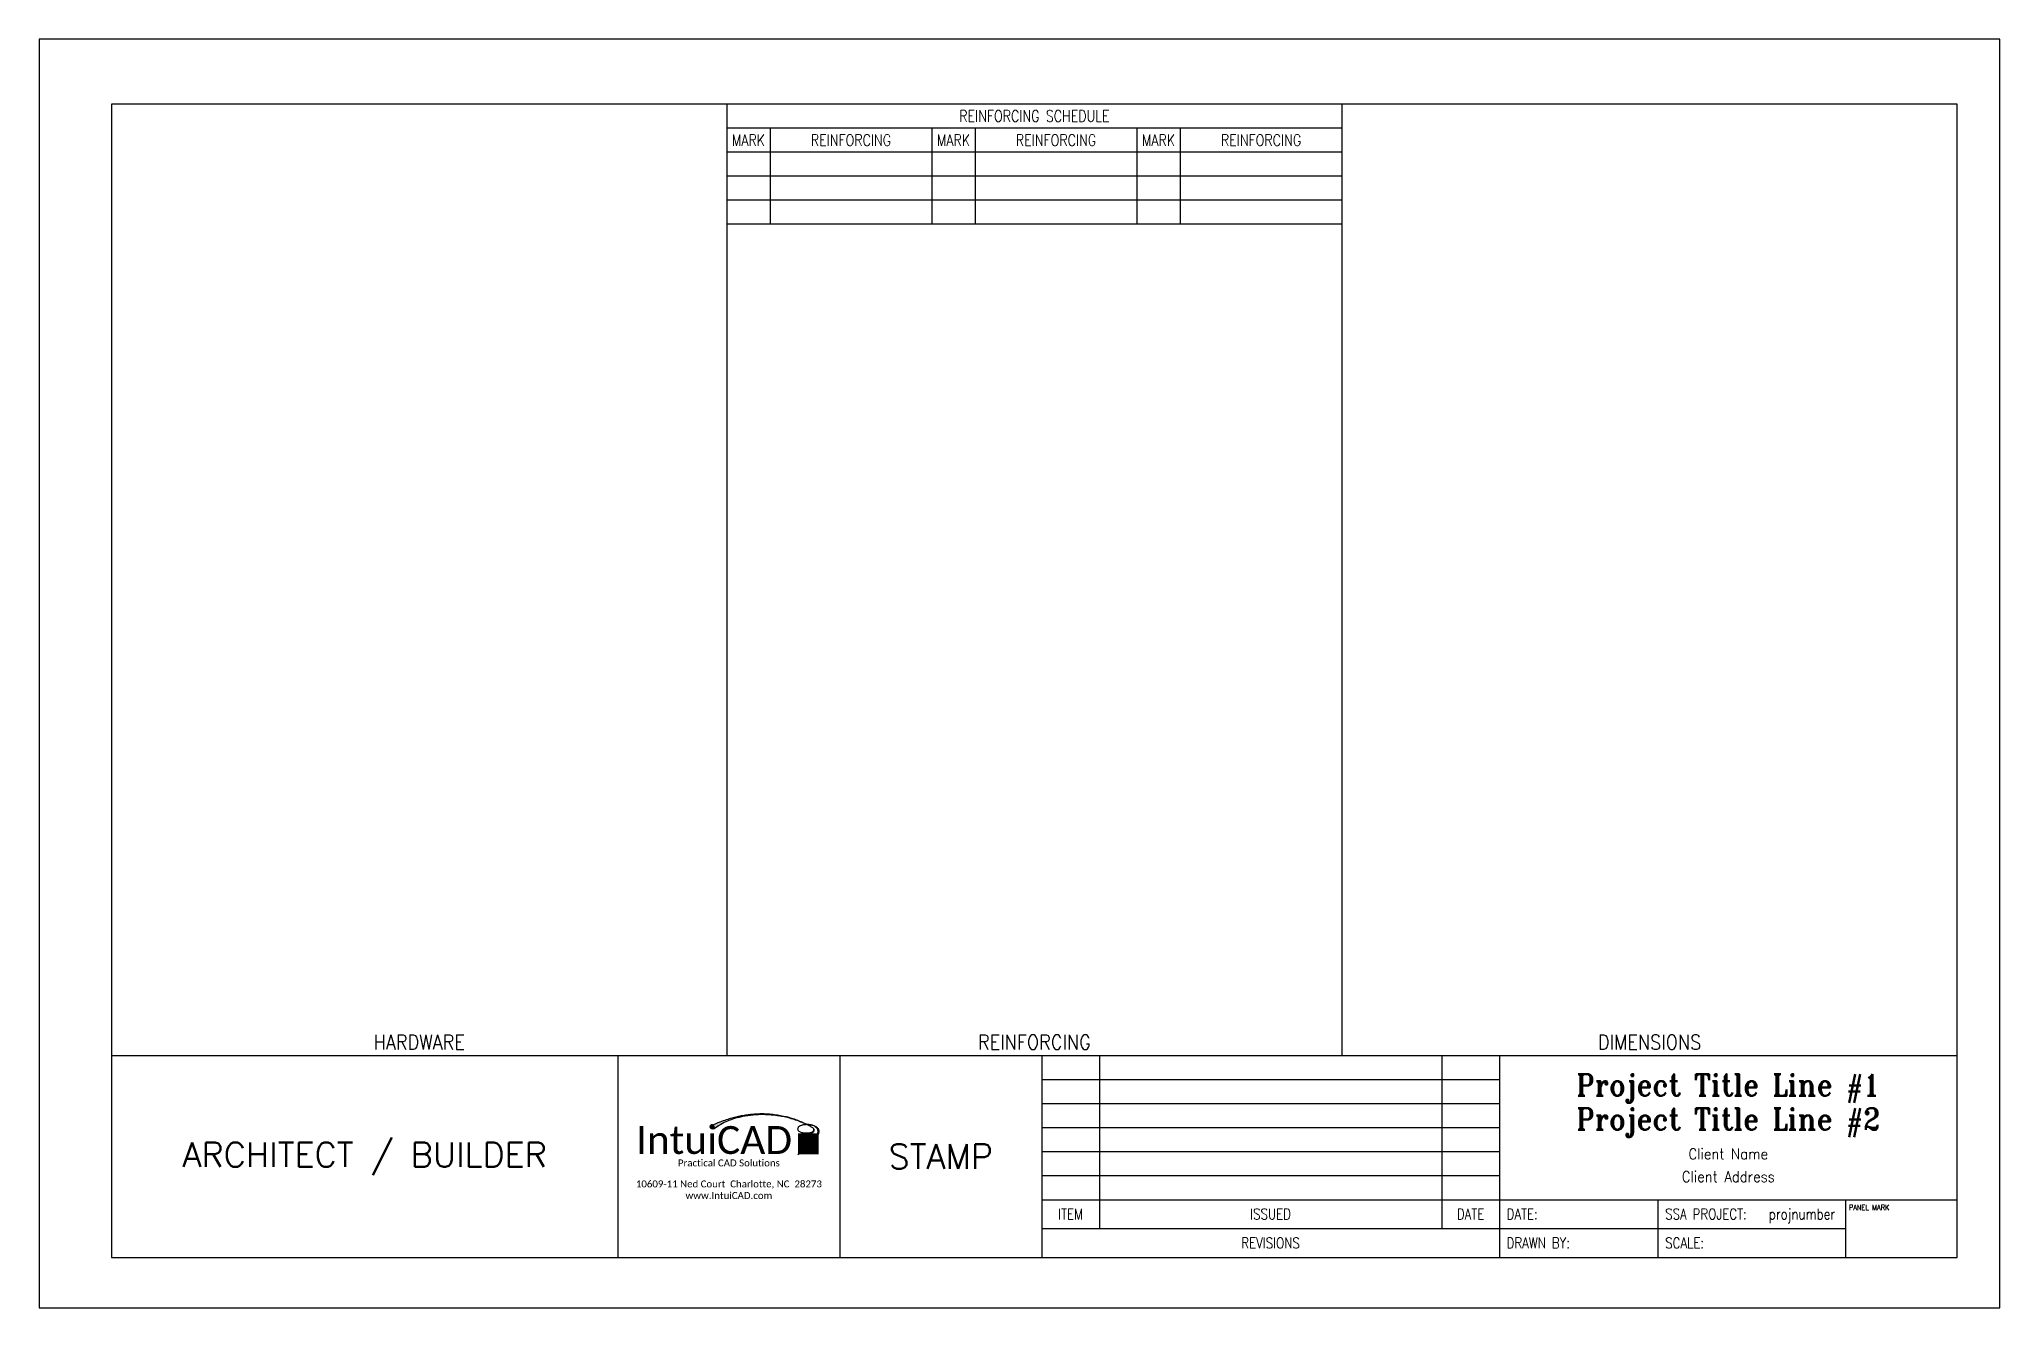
# Model space of a CAD drawing. Header units: inches. Extents: x -0.3 to 16.7, y -1 to 10.
import ezdxf
from ezdxf.enums import TextEntityAlignment as Align

# ---------------------------------------------------------------- set-up
doc = ezdxf.new("R2010")
doc.units = ezdxf.units.IN
doc.header["$LTSCALE"] = 96
doc.header["$MEASUREMENT"] = 0
doc.styles.add('Calibri', font='CALIBRI0.TTF')
doc.styles.add('RomanS', font='romans.shx', dxfattribs={"width": 0.8})
doc.styles.add('ROMANT', font='romant', dxfattribs={"width": 0.9})
doc.styles.get("Standard").update_dxf_attribs({"font": 'SIMPLEX.SHX'})

# ---------------------------------------------------------------- blocks, each defined once
blk = doc.blocks.new('*U1')
for points in [[(-0.09257166991550825, 0.2744592406077828), (-0.07362828717787495, 0.2862810298870979), (-0.05649491183353372, 0.2960435848072454), (-0.04094859119698746, 0.3040780748899046), (-0.0267663725827022, 0.3107156696566769), (-0.0137253033052257, 0.3162875386292381), (-0.001602430678993794, 0.3211248513291993), (0.009808986043091328, 0.3255101506817617), (0.02065083985480787, 0.3295314732261438), (0.03104881181136643, 0.3332282289049919), (0.04112858296830268, 0.33663982766112), (0.05101583438078239, 0.3398056794371946), (0.06083624710429147, 0.3427651941760033), (0.07071550219418887, 0.345557781820248), (0.08077928070563145, 0.3482228523126238), (0.09112726089960133, 0.3507921085357371), (0.1017551098574999, 0.3532664251312108), (0.1126324918667377, 0.3556389696806503), (0.1237290712142799, 0.3579029097655679), (0.1350145121871243, 0.3600514129674366), (0.146458479072432, 0.3620776468678386), (0.1580306361572769, 0.3639747790482799), (0.1697006477287838, 0.3657359770902717), (0.1814430632437311, 0.3673552089278047), (0.1932519728385521, 0.3688296439048235), (0.2051263518191885, 0.3701572517176759), (0.217065175491702, 0.3713360020627627), (0.2290674191621572, 0.3723638646364256), (0.2411320581365849, 0.373238809135084), (0.2532580677211996, 0.3739588052550857), (0.2654444232218586, 0.3745218226928309), (0.2776921801281192, 0.3749254028562259), (0.2900107146632763, 0.3751653739993426), (0.3024114832339287, 0.3752371360877866), (0.3149059422468398, 0.3751360890871656), (0.3275055481085373, 0.3748576329630833), (0.3402217572257685, 0.3743971676811526), (0.3530660260053332, 0.3737500932069686), (0.3660498108537263, 0.3729118095061521), (0.3791760702903036, 0.3718792041726475), (0.3924137712860146, 0.3706551153137347), (0.4057233829239669, 0.3692438686650545), (0.4190653742873548, 0.3676497899622904), (0.4324002144599973, 0.3658772049409968), (0.4456883725249675, 0.3639304393368716), (0.4588903175655658, 0.3618138188855458), (0.47196651866535, 0.3595316693226236), (0.4848884874114893, 0.3570866059214195), (0.4976719054062327, 0.3544744021058488), (0.5103434967559691, 0.351689120837448), (0.5229299855671089, 0.3487248250777473), (0.5354580959458867, 0.3455755777883338), (0.5479545519983505, 0.3422354419307956), (0.560446077831061, 0.338698480466598), (0.5729593975500623, 0.3349587563573984), (0.5855086289713564, 0.3310150156456571), (0.5980574647479281, 0.3268847366980179), (0.6105569912428078, 0.3225900809620406), (0.6229582948187292, 0.3181532098852164), (0.6352124618384632, 0.3135962849151932), (0.6472705786645744, 0.308941467499583), (0.6590837316601369, 0.3042109190858042), (0.6706030071876131, 0.2994268011215668), (0.6817733560018376, 0.2946137280219991), (0.692515186424803, 0.289806126072687), (0.7011975274805923, 0.2857608367724866), (0.7015368407384212, 0.2857692370773943), (0.7017117840701587, 0.2857686693683039), (0.6928283228989472, 0.2900534278244615), (0.6822706051251713, 0.295006434044577), (0.6713452566078014, 0.3000129978666513), (0.6601369402203853, 0.3050414785300806), (0.6486912682448877, 0.3100537112721469), (0.6370440903147442, 0.3150099003295574), (0.6252312560636991, 0.3198702499390551), (0.6132886151256814, 0.3245949643372397), (0.6012520171342316, 0.3291442477609348), (0.5891573117232293, 0.3334783044468228), (0.5770403485264227, 0.3375573386315596), (0.5649248629659614, 0.3413530392189674), (0.5527861336181977, 0.3448830337810076), (0.5405873248479872, 0.3481764345566667), (0.5282916010202535, 0.3512623537849358), (0.5158621264996094, 0.3541699037048529), (0.5032620656511885, 0.3569281965553781), (0.4904545828398265, 0.3595663445755006), (0.477402842430125, 0.3621134600043279), (0.464086367159097, 0.3645896487073657), (0.4505501132517115, 0.3669789910568557), (0.4368553953049342, 0.3692565610514498), (0.4230635279159466, 0.3713974326899274), (0.4092358256816834, 0.3733766799710754), (0.3954336031990305, 0.3751693768936075), (0.3817181750652182, 0.3767505974562964), (0.368150855877302, 0.3780954156578646), (0.3547813079493999, 0.3791853506194149), (0.3416125844656667, 0.3800277019513567), (0.3286360863269807, 0.3806362143864748), (0.3158432144348332, 0.3810246326574998), (0.3032253696902428, 0.3812067014972031), (0.2907739529945604, 0.3811961656383414), (0.2784803652489122, 0.3810067698136699), (0.2663360073544024, 0.3806522587559451), (0.2543289806289516, 0.3801445369167), (0.2424341880564828, 0.3794881476225429), (0.2306232330376027, 0.3786857939188613), (0.2188677189726588, 0.3777401788510293), (0.207139249262292, 0.3766540054644443), (0.1954094273072188, 0.3754299768044635), (0.1836498565077435, 0.3740707959165102), (0.1718321402643556, 0.372579165845929), (0.1599349879976107, 0.3709565835137214), (0.147965533207136, 0.3691997213432217), (0.1359380154122373, 0.3673040456333254), (0.1238666741325468, 0.3652650226830296), (0.1117657488874287, 0.36307811879123), (0.09964947919643763, 0.3607388002568515), (0.08753210457904015, 0.3582425333788652), (0.07542786455463946, 0.3555847844561599), (0.06334281255120688, 0.3527614970293236), (0.05125025763115476, 0.3497705236056783), (0.03911532276516161, 0.3466101939340769), (0.02690313092411023, 0.3432788377634672), (0.0145788050787462, 0.3397747848427377), (0.002107468199909257, 0.3360963649207864), (-0.01054575674162705, 0.3322419077465888), (-0.02341574677497682, 0.3282097430690429), (-0.03658363390940467, 0.3239696805257655), (-0.05031557007451182, 0.3193774493092745), (-0.06492396217977381, 0.3142602585008616), (-0.0807212171347883, 0.3084453171817119), (-0.0980197418490788, 0.3017598344331329), (-0.1171319432321355, 0.2940310193363649), (-0.1383702281936053, 0.2850860809726488), (-0.1620470036429528, 0.2747522284232069), (-0.1367802683126554, 0.2433132808851095), (-0.1135480127319334, 0.2602470474476677)], [(0.7637003142348578, 0.2264638518065469), (0.764654977692052, 0.2291973589035301), (0.7651237747144936, 0.2319941280491689), (0.7651638486975917, 0.2348304144370479), (0.7648323430367486, 0.2376824732607261), (0.7641619986209492, 0.2405361754793063), (0.7630879463134851, 0.2434158551138834), (0.7615209144712268, 0.2463554619510724), (0.7593716314510469, 0.2493889457774952), (0.7591409425319765, 0.2496474815884442), (0.7612681762373309, 0.2465746511124687), (0.7626512146453212, 0.2437946139847567), (0.763468484907147, 0.2411376305381543), (0.7637971272307241, 0.2385802720657804), (0.7636979626640353, 0.2361028622256764), (0.763166535615401, 0.2337007341355664), (0.7621820713332196, 0.2313729732780825), (0.7607237950659026, 0.2291186651358643), (0.7587709320618404, 0.2269368951915336), (0.7563027075694438, 0.2248267489277325), (0.7532983468371218, 0.2227873118270995), (0.7497370751132567, 0.2208176693722468), (0.7456046104213075, 0.2189229684902001), (0.7409126418849176, 0.2171326018854494), (0.7356793514028005, 0.2154820237068922), (0.7299229208736079, 0.2140066881033817), (0.7236615321960419, 0.2127420492238157), (0.7169133672687878, 0.2117235612170552), (0.7096966079905914, 0.2109866782319907), (0.7020294362601122, 0.2105668544174968), (0.6939541334448008, 0.2104947983514238), (0.6856093787872864, 0.2107822363275265), (0.6771579509989928, 0.2114361490685344), (0.6687626287913276, 0.2124635172971816), (0.6605861908757032, 0.2138713217361943), (0.6527914159635141, 0.2156665431082914), (0.6455410827661759, 0.2178561621362265), (0.6389979699951068, 0.2204471595427169), (0.6332973824293276, 0.2234342592672807), (0.6284647291184392, 0.226763158116654), (0.624497945179663, 0.2303672961143333), (0.6212630932593207, 0.2343421529072014), (0.621395239456855, 0.2341064715190448), (0.6244984798019934, 0.2302234645424441), (0.6284656529458351, 0.2265146171604213), (0.6332988494329937, 0.2230395854340124), (0.639000159808175, 0.2198580254242435), (0.6455462054815652, 0.2170201855059677), (0.65281173132581, 0.2145386833092422), (0.6606460130790995, 0.2124167287779466), (0.6688983264796625, 0.2106575318559551), (0.6774179472656333, 0.2092643024871554), (0.6860541511753119, 0.2082402506154066), (0.6946562139467966, 0.2075885861845936), (0.7030734113183864, 0.2073125191385881), (0.7111710565354264, 0.2074106239879603), (0.7188786128719366, 0.207862933510027), (0.7261415811092197, 0.2086448450488003), (0.7329054620284766, 0.2097317559482832), (0.7391157564110015, 0.2110990635524974), (0.744717965037987, 0.2127221652054443), (0.7496575886907212, 0.2145764582511429), (0.7538801281504163, 0.2166373400335928), (0.7573496913006822, 0.2188803508717339), (0.7601048144345831, 0.2212816029842299), (0.7622026409475008, 0.2238173515646356)]]:
    blk.add_hatch(color=7).paths.add_polyline_path(points)
h = blk.add_hatch(color=7)
h.paths.add_polyline_path([(0.8099431024236102, 0.227983837890724), (0.8088810167331416, 0.2343884877429645), (0.8067744723771685, 0.2405055730473942), (0.8037280239735481, 0.2463049120876628), (0.7998462261401348, 0.2517563231474151), (0.7952336334947786, 0.2568296245102988), (0.7899948006553476, 0.2614946344599465), (0.7842342822396856, 0.2657211712800165), (0.7780566328656612, 0.2694790532541453), (0.7715626076608225, 0.2727490535380805), (0.764837763791527, 0.2755557647759208), (0.7579638589338696, 0.277934734483881), (0.7510226507639098, 0.2799215101781589), (0.7440958969576964, 0.2815516393749642), (0.7372653551913243, 0.2828606695905007), (0.7306127831408747, 0.28388414834097), (0.7242199384823765, 0.2846576231425821), (0.718147576602081, 0.2852136228223634), (0.7123724437267144, 0.2855726014506517), (0.706850283793187, 0.2857519944086082), (0.7017117840701604, 0.2857686693683028), (0.7018438542455009, 0.2857049679810058), (0.7066915358550562, 0.2856370881274166), (0.7120981272895947, 0.2853740433967529), (0.7177119722598039, 0.2848983199867745), (0.7235697069277408, 0.2841869670148207), (0.7296881810556793, 0.2832176097410894), (0.736005098806738, 0.2819701779971762), (0.7424383779442311, 0.2804251777575375), (0.7489059362315046, 0.278563114996623), (0.7553256914318555, 0.2763644956888933), (0.7616155613086258, 0.2738098258087949), (0.7676934636251379, 0.270879611330783), (0.773477316144693, 0.2675543582293156), (0.778887139796344, 0.2638211404081636), (0.78385136817192, 0.2596933034884283), (0.7883005380289402, 0.2551907610205302), (0.7921651861249576, 0.2503334265548949), (0.7953758492174955, 0.2451412136419446), (0.7978630640641012, 0.239634035832097), (0.7995573674223061, 0.2338318066757805), (0.8003892960496454, 0.2277544397234152), (0.8003195851537287, 0.2214293399133487), (0.7994297637424485, 0.2149138777356503), (0.7978315592737705, 0.2082729150683196), (0.7970675288558519, 0.2059400887983065), (0.80637143213231, 0.2059400887983063), (0.8069596924357311, 0.207527668932159), (0.80885423670322, 0.214486304955344), (0.8098984945015452, 0.2213285219004253)])
h.paths.add_polyline_path([(0.8043642251061868, 0.2005230957075508), (0.80637143213231, 0.2059400887983065), (0.7970675288558523, 0.2059400887983065), (0.7956366992056615, 0.201571313789356), (0.7929569109960842, 0.1948739357767555), (0.7899039221030143, 0.1882456429085206), (0.7865894599844104, 0.1817512970626505), (0.7831252520982243, 0.1754557601171303), (0.7796035922293864, 0.1694088460218166), (0.7760390394705255, 0.163600177014033), (0.7724267192412692, 0.1580043274029979), (0.7687617569611512, 0.1525958714978231), (0.7650392780498084, 0.1473493836077377), (0.7612544079268414, 0.1422394380419365), (0.7574022720118269, 0.1372406091095799), (0.7534779957243197, 0.1323274711198363), (0.7494703367068808, 0.1274726532020116), (0.7453425814936573, 0.1226410037658141), (0.7410516488417228, 0.1177954260410541), (0.736554457508178, 0.112898823257565), (0.731807926250093, 0.1079140986451512), (0.726768973824565, 0.1028041554336476), (0.721394518988686, 0.09753189685286734), (0.7156414804994734, 0.09206022613258402), (0.7094046563550328, 0.08631646774851642), (0.7023303615171331, 0.08008563115966516), (0.6940027901885034, 0.07311714707088046), (0.6840061365719144, 0.06516044618704009), (0.6719245948701006, 0.05596495921300182), (0.6573423592858002, 0.04528011685362465), (0.6398436240217468, 0.03285534981376803), (0.6190125832807226, 0.01844008879830761), (0.640546081738811, 0.03233937682274279), (0.6585072167921561, 0.04433782158417243), (0.6733627622549562, 0.05467605773565221), (0.6855794919414097, 0.06359471993025134), (0.695624179665726, 0.07133444282103651), (0.7039635992421279, 0.07813586106108628), (0.7110645244847703, 0.0842396093034341), (0.7173937292078986, 0.08988632220117387), (0.7233435361766319, 0.09528229562912793), (0.729008463959688, 0.1004964703490836), (0.7344085800766732, 0.1055634483445482), (0.7395639520472393, 0.1105178315990729), (0.74449464739104, 0.1153942220962143), (0.7492207336276745, 0.1202272218194924), (0.7537622782768044, 0.1250514327524441), (0.758139348858018, 0.1299014568786008), (0.7623726328986226, 0.1348112553718892), (0.76648529795615, 0.1398122261675365), (0.770501131595856, 0.1449351263912582), (0.7744439213829711, 0.1502107131686874), (0.7783374548826508, 0.1556697436254508), (0.7822055196601442, 0.1613429748872153), (0.786071903280659, 0.1672611640796122), (0.7899603933093912, 0.1734550683283016), (0.7938659188161782, 0.1799385715918895), (0.7976679748893091, 0.1866580651607326), (0.8012171981216777, 0.193543067158183)])
at = {"color": 7}
blk.add_line((-0.1367802683126559, 0.2433132808851095), (-0.1620470036429532, 0.274752228423206), dxfattribs=at)
for points in [[(0.6190125832807195, 0.0184400887983065), (0.6405460817388132, 0.03233937682274679), (0.6585072167921565, 0.04433782158417321), (0.673362762254954, 0.05467605773565265), (0.6855794919414097, 0.06359471993025223), (0.6956241796657286, 0.07133444282103851), (0.7039635992421168, 0.07813586106107873), (0.7110645244847774, 0.08423960930343966), (0.7173937292079159, 0.08988632220118764), (0.7233435361766422, 0.09528229562913548), (0.7290084639596844, 0.1004964703490752), (0.7344085800766759, 0.1055634483445431), (0.7395639520472496, 0.1105178315990771), (0.7444946473910391, 0.1153942220962134), (0.7492207336276776, 0.1202272218194897), (0.7537622782767986, 0.1250514327524428), (0.758139348858034, 0.1299014568786097), (0.762372632898615, 0.1348112553718792), (0.7664852979561557, 0.1398122261675485), (0.770501131595868, 0.1449351263912668), (0.7744439213829627, 0.1502107131686825), (0.7783374548826508, 0.1556697436254448), (0.7822055196601442, 0.1613429748872026), (0.7860719032806532, 0.1672611640796051), (0.7899603933093903, 0.1734550683283007), (0.7938659188161808, 0.1799385715918851), (0.79766797488931, 0.1866580651607375), (0.8012171981216786, 0.1935430671581837), (0.8043642251061859, 0.2005230957075497), (0.8069596924357328, 0.207527668932161), (0.8088542367032191, 0.2144863049553438), (0.8098984945015447, 0.2213285219004237), (0.8099431024236107, 0.2279838378907264), (0.808881016733142, 0.2343884877429641), (0.8067744723771689, 0.2405055730473953), (0.8037280239735473, 0.2463049120876646), (0.7998462261401326, 0.2517563231474169), (0.7952336334947804, 0.2568296245102968), (0.7899948006553471, 0.2614946344599487), (0.7842342822396878, 0.265721171280018), (0.7780566328656581, 0.2694790532541489), (0.7715626076608167, 0.2727490535380799), (0.7648377637915301, 0.2755557647759221), (0.7579638589338692, 0.2779347344838805), (0.7510226507639032, 0.2799215101781598), (0.7440958969577013, 0.2815516393749646), (0.7372653551913336, 0.2828606695905), (0.7306127831408699, 0.2838841483409709), (0.7242199384823801, 0.2846576231425817), (0.7181475766020725, 0.2852136228223634), (0.7123724437267113, 0.2855726014506517), (0.7068502837931981, 0.285751994408608), (0.7015368407384367, 0.2857692370773937), (0.6963878584993296, 0.2856417648381708), (0.6913590810127795, 0.2853870130721006), (0.6864062522156887, 0.2850224171603448), (0.6814851160449603, 0.2845654124840649), (0.6765611315338275, 0.2840252227818367), (0.6716386181008446, 0.2833782252218928), (0.6667316102608983, 0.2825925853298796), (0.6618541425288736, 0.2816364686314443), (0.6570202494196554, 0.2804780406522334), (0.6522439654481308, 0.2790854669178933), (0.6475393251291842, 0.277426912954071), (0.642920362977701, 0.2754705442864132), (0.6384144779101099, 0.273194114029367), (0.6341025264490044, 0.2706137256525822), (0.6300787295185214, 0.2677550702145093), (0.6264373080427973, 0.2646438387735979), (0.6232724829459687, 0.2613057223882989), (0.6206784751521722, 0.2577664121170617), (0.6187495055855444, 0.2540515990183374), (0.6175797951702214, 0.2501869741505758), (0.6172482097670923, 0.2462038894059908), (0.6177721949840552, 0.2421563400118523), (0.6191538413657597, 0.2381039820291928), (0.6213952394568555, 0.234106471519046), (0.6244984798019938, 0.2302234645424448), (0.6284656529458245, 0.2265146171604229), (0.6332988494329964, 0.2230395854340128), (0.6390001598081613, 0.2198580254242481), (0.6455462054815603, 0.217020185505969), (0.6528117313258043, 0.2145386833092442), (0.6606460130790969, 0.2124167287779499), (0.6688983264796403, 0.2106575318559616), (0.6774179472656378, 0.2092643024871557), (0.6860541511752923, 0.2082402506154075), (0.6946562139468068, 0.2075885861845932), (0.7030734113183837, 0.2073125191385887), (0.7111710565353998, 0.2074106239879592), (0.7188786128719254, 0.207862933510025), (0.7261415811092041, 0.2086448450487968), (0.7329054620284788, 0.2097317559482843), (0.7391157564109939, 0.2110990635524976), (0.7447179650379924, 0.212722165205447), (0.7496575886907185, 0.214576458251142), (0.7538801281504154, 0.216637340033593), (0.7573496913006875, 0.2188803508717381), (0.7601048144345804, 0.2212816029842268), (0.7622026409475012, 0.2238173515646369), (0.7637003142348561, 0.2264638518065463), (0.7646549776920516, 0.2291973589035323), (0.7651237747144949, 0.2319941280491731), (0.7651638486975917, 0.2348304144370461), (0.7648323430367491, 0.2376824732607292), (0.7641619986209506, 0.2405361754793061), (0.7630879463134873, 0.2434158551138845), (0.7615209144712282, 0.2463554619510777), (0.759371631451042, 0.2493889457774998), (0.7565508256097969, 0.2525502563797641), (0.7529692253043617, 0.2558733435444842), (0.7485375588916053, 0.2593921570582738), (0.7431665547283958, 0.2631406467077466), (0.7367975573656974, 0.2671421023550729), (0.7294943761308598, 0.2713771741646478), (0.721351436545327, 0.275815852376424), (0.7124631641305427, 0.2804281272303539), (0.7029239844079523, 0.2851839889663894), (0.692828322899001, 0.2900534278244831), (0.6822706051251318, 0.2950064340445868), (0.6713452566077894, 0.3000129978666533), (0.6601369402204683, 0.3050414785300941), (0.648691268244857, 0.3100537112721613), (0.6370440903146927, 0.3150099003295661), (0.6252312560637133, 0.3198702499390205), (0.6132886151256566, 0.3245949643372354), (0.60125201713426, 0.329144247760923), (0.5891573117232612, 0.3334783044467944), (0.5770403485263987, 0.3375573386315611), (0.5649248629659273, 0.3413530392189836), (0.5527861336181742, 0.3448830337810178), (0.5405873248479841, 0.3481764345566678), (0.5282916010202025, 0.3512623537849386), (0.5158621264996733, 0.3541699037048343), (0.5032620656512422, 0.3569281965553597), (0.4904545828397536, 0.3595663445755191), (0.477402842430053, 0.3621134600043174), (0.464086367159014, 0.3645896487073832), (0.4505501132516293, 0.3669789910568422), (0.4368553953049205, 0.3692565610514447), (0.4230635279159097, 0.3713974326899405), (0.4092358256816185, 0.37337667997108), (0.3954336031990687, 0.3751693768936133), (0.3817181750652822, 0.3767505974562904), (0.3681508558772811, 0.3780954156578611), (0.3547813079494505, 0.3791853506194105), (0.3416125844656316, 0.3800277019513618), (0.3286360863270287, 0.3806362143864723), (0.315843214434847, 0.3810246326575006), (0.3032253696902908, 0.3812067014972043), (0.2907739529945644, 0.3811961656383411), (0.2784803652488735, 0.3810067698136688), (0.2663360073544224, 0.3806522587559453), (0.2543289806289707, 0.3801445369166998), (0.2424341880565001, 0.3794881476225436), (0.2306232330375485, 0.3786857939188599), (0.2188677189726521, 0.3777401788510322), (0.2071392492623488, 0.3766540054644427), (0.1954094273071753, 0.3754299768044751), (0.1836498565076684, 0.3740707959165119), (0.1718321402643656, 0.3725791658459363), (0.1599349879976258, 0.3709565835137225), (0.1479655332070963, 0.3691997213432121), (0.1359380154122455, 0.3673040456333376), (0.1238666741325426, 0.3652650226830321), (0.1117657488874569, 0.3630781187912275), (0.09964947919645717, 0.360738800256857), (0.08753210457901195, 0.3582425333788537), (0.07542786455459083, 0.3555847844561497), (0.06334281255121821, 0.3527614970293418), (0.05125025763114388, 0.3497705236056812), (0.03911532276517293, 0.3466101939340827), (0.0269031309241109, 0.3432788377634612), (0.01457880507876308, 0.3397747848427322), (0.002107468199934792, 0.3360963649208102), (-0.01054575674156866, 0.3322419077466101), (-0.02341574677494196, 0.3282097430690472), (-0.03658363390943886, 0.3239696805257586), (-0.05031557007455045, 0.319377449309272), (-0.06492396217982732, 0.3142602585008381), (-0.08072121713481983, 0.3084453171817063), (-0.09801974184907813, 0.3017598344331269), (-0.1171319432321533, 0.2940310193363505), (-0.1383702281935949, 0.2850860809726268), (-0.1620470036429539, 0.274752228423206)], [(0.6190125832807195, 0.0184400887983065), (0.639843624021757, 0.03285534981377103), (0.6573423592857989, 0.04528011685362321), (0.6719245948701001, 0.05596495921300071), (0.684006136571918, 0.0651604461870412), (0.6940027901885087, 0.07311714707088246), (0.7023303615171282, 0.08008563115966205), (0.7094046563550328, 0.08631646774851776), (0.7156414804994774, 0.09206022613258735), (0.7213945189886638, 0.09753189685284913), (0.726768973824565, 0.102804155433645), (0.731807926250097, 0.1079140986451566), (0.7365544575081776, 0.1128988232575663), (0.7410516488417228, 0.1177954260410565), (0.7453425814936502, 0.1226410037658092), (0.7494703367068763, 0.1274726532020065), (0.7534779957243184, 0.132327471119831), (0.7574022720118082, 0.1372406091095704), (0.7612544079268387, 0.1422394380419369), (0.7650392780498178, 0.1473493836077486), (0.7687617569611535, 0.1525958714978237), (0.7724267192412541, 0.1580043274029796), (0.7760390394705278, 0.163600177014035), (0.7796035922293824, 0.1694088460218075), (0.7831252520982256, 0.1754557601171152), (0.7865894599844033, 0.18175129706264), (0.7899039221030125, 0.1882456429085206), (0.7929569109960873, 0.1948739357767593), (0.7956366992056619, 0.2015713137893587), (0.7978315592737709, 0.2082729150683211), (0.799429763742448, 0.214913877735649), (0.8003195851537283, 0.2214293399133449), (0.8003892960496454, 0.2277544397234113), (0.7995573674223057, 0.2338318066757796), (0.7978630640641008, 0.2396340358320985), (0.7953758492174955, 0.2451412136419451), (0.7921651861249531, 0.2503334265548975), (0.7883005380289384, 0.2551907610205328), (0.7838513681719143, 0.259693303488429), (0.7788871397963458, 0.2638211404081632), (0.7734773161446961, 0.2675543582293129), (0.7676934636251317, 0.2708796113307843), (0.7616155613086267, 0.2738098258087955), (0.7553256914318581, 0.2763644956888935), (0.7489059362315019, 0.278563114996625), (0.7424383779442351, 0.2804251777575368), (0.736005098806734, 0.2819701779971757), (0.7296881810556753, 0.2832176097410883), (0.7235697069277359, 0.2841869670148216), (0.7177119722598008, 0.2848983199867743), (0.7120981272895955, 0.2853740433967529), (0.7066915358550526, 0.2856370881274166), (0.7014555617941066, 0.2857104050614236), (0.6963535689446904, 0.2856169450814334), (0.6913489211447384, 0.2853796590701043), (0.6864049822321837, 0.2850214979100951), (0.6814851160449603, 0.2845654124840649), (0.6765611315338275, 0.2840252227818367), (0.6716386181008446, 0.2833782252218928), (0.6667316102608983, 0.2825925853298796), (0.6618541425288736, 0.2816364686314443), (0.6570202494196554, 0.2804780406522334), (0.6522439654481308, 0.2790854669178933), (0.6475393251291842, 0.277426912954071), (0.642920362977701, 0.2754705442864132), (0.6384144779101099, 0.273194114029367), (0.6341025264490044, 0.2706137256525822), (0.6300787295185214, 0.2677550702145093), (0.6264373080427973, 0.2646438387735979), (0.6232724829459687, 0.2613057223882989), (0.6206784751521722, 0.2577664121170617), (0.6187495055855444, 0.2540515990183374), (0.6175797951702214, 0.2501869741505758), (0.6172482054901135, 0.246205040058566), (0.6177721607682259, 0.2421655452324531), (0.6191537258873364, 0.2381350496487211), (0.6213949657302226, 0.2341801132838541), (0.6244979451796638, 0.2303672961143359), (0.6284647291184374, 0.2267631581166503), (0.6332973824293219, 0.2234342592672816), (0.6389979699950962, 0.2204471595427133), (0.6455410827661728, 0.2178561621362276), (0.6527914159635092, 0.2156665431082965), (0.6605861908756957, 0.2138713217361905), (0.6687626287913245, 0.21246351729718), (0.6771579509989879, 0.2114361490685353), (0.6856093787872767, 0.2107822363275262), (0.6939541334447826, 0.2104947983514232), (0.7020294362600975, 0.2105668544174966), (0.7096966079905994, 0.210986678231992), (0.7169133672688105, 0.2117235612170563), (0.7236615321960392, 0.2127420492238121), (0.7299229208735941, 0.2140066881033815), (0.7356793514027845, 0.2154820237068873), (0.740912641884918, 0.2171326018854518), (0.7456046104213035, 0.218922968490197), (0.7497370751132505, 0.2208176693722457), (0.7532983468371147, 0.2227873118270944), (0.7563027075694461, 0.2248267489277358), (0.7587709320618422, 0.2269368951915365), (0.7607237950659013, 0.2291186651358641), (0.7621820713332214, 0.2313729732780847), (0.7631665356153997, 0.2337007341355657), (0.7636979626640349, 0.236102862225674), (0.7637971272307237, 0.2385802720657761), (0.7634684849071484, 0.2411376305381558), (0.7626512146453203, 0.2437946139847635), (0.7612681762373349, 0.2465746511124662), (0.7592422294752886, 0.2495011706281305), (0.7564962341512756, 0.252597601238624), (0.7529530500573923, 0.255887371650813), (0.7485355369857337, 0.259393910571565), (0.7431665547283958, 0.2631406467077466), (0.736796107659799, 0.2671409574395549), (0.72948277848367, 0.2713680148405062), (0.7213122944860603, 0.2757849396574461), (0.7123703829530218, 0.2803548526372206), (0.7027427711706072, 0.2850408745266761), (0.6925151864248683, 0.2898061260726583), (0.6817733560018563, 0.2946137280220136), (0.6706030071876233, 0.2994268011215875), (0.6590837316600858, 0.3042109190858233), (0.6472705786646117, 0.3089414674995539), (0.6352124618384339, 0.3135962849152085), (0.6229582948187861, 0.3181532098852173), (0.6105569912428997, 0.3225900809620095), (0.5980574647480085, 0.3268847366980152), (0.5855086289713439, 0.3310150156456639), (0.57295939755014, 0.3349587563573853), (0.5604460778310428, 0.3386984804666116), (0.5479545519983599, 0.3422354419307851), (0.5354580959458125, 0.3455755777883509), (0.5229299855671222, 0.3487248250777533), (0.5103434967560104, 0.3516891208374375), (0.4976719054061981, 0.3544744021058486), (0.484888487411408, 0.3570866059214306), (0.4719665186653602, 0.3595316693226289), (0.458890317565596, 0.3618138188855413), (0.445688372524932, 0.3639304393368781), (0.4324002144600049, 0.3658772049410022), (0.4190653742874494, 0.3676497899622775), (0.405723382923903, 0.369243868665067), (0.392413771286, 0.3706551153137341), (0.3791760702903778, 0.371879204172642), (0.3660498108536713, 0.3729118095061543), (0.353066026005299, 0.3737500932069724), (0.3402217572258089, 0.3743971676811515), (0.3275055481085293, 0.3748576329630848), (0.3149059422467905, 0.3751360890871658), (0.3024114832339212, 0.3752371360877877), (0.2900107146632506, 0.3751653739993437), (0.2776921801281086, 0.3749254028562274), (0.2654444232218248, 0.374521822692832), (0.2532580677211632, 0.3739588052550886), (0.2411320581366289, 0.3732388091350807), (0.2290674191621626, 0.3723638646364293), (0.2170651754917038, 0.3713360020627559), (0.2051263518191929, 0.370157251717681), (0.1932519728385701, 0.3688296439048264), (0.1814430632437757, 0.3673552089278127), (0.1697006477287498, 0.3657359770902615), (0.1580306361572622, 0.3639747790482695), (0.1464584790723996, 0.3620776468678368), (0.1350145121870786, 0.3600514129674393), (0.1237290712142157, 0.3579029097655526), (0.1126324918667275, 0.3556389696806526), (0.1017551098575301, 0.353266425131215), (0.09112726089954049, 0.350792108535716), (0.08077928070567453, 0.3482228523126309), (0.0707155021941378, 0.3455577818202353), (0.06083624710429014, 0.3427651941760013), (0.05101583438078039, 0.3398056794372006), (0.04112858296825739, 0.3366398276611058), (0.03104881181136954, 0.3332282289049879), (0.02065083985476546, 0.3295314732261192), (0.009808986043094658, 0.325510150681771), (-0.001602430678994904, 0.3211248513292155), (-0.01372530330521349, 0.3162875386292388), (-0.02676637258270598, 0.3107156696566824), (-0.0409485911969768, 0.3040780748899024), (-0.05649491183353017, 0.2960435848072549), (-0.07362828717787073, 0.2862810298870959), (-0.09257166991550225, 0.2744592406077813), (-0.1135480127319292, 0.260247047447667), (-0.1367802683126563, 0.2433132808851093)]]:
    blk.add_lwpolyline(points, dxfattribs=at)
at = {"color": 1}
blk.add_solid([(0.6190125832807195, 0.0184400887983065), (0.6190125832807195, 0.2059400887983065), (0.8065125832807195, 0.0184400887983065), (0.8065125832807195, 0.2059400887983065)], dxfattribs=at)
at = {"color": 7, "style": 'Calibri'}
blk.add_text('IntuiCAD', height=0.25, dxfattribs=at).set_placement((-0.1333912628731267, 0.02209393495215273), align=Align.CENTER)
at = {"color": 7, "char_height": 0.0625, "attachment_point": 8, "style": 'Calibri'}
for s, insert in [('Practical CAD Solutions', (-1.110223024625157e-16, -0.09011649785803133)), ('10609-11 Ned Court  Charlotte, NC  28273\\Pwww.IntuiCAD.com', (-1.110223024625157e-16, -0.3831078566627939))]:
    blk.add_mtext(s, dxfattribs=dict(at, insert=insert))

msp = doc.modelspace()

# ---------------------------------------------------------------- linework, layer by layer
at = {"color": 4}
for p, q in [((0.3313014611911917, 9.398760255249284), (0.3313014611911917, -0.6012399072188019)), ((16.33338466684744, 9.398760255249282), (0.3313014611911917, 9.398760255249284)), ((5.665329196409939, 9.398760255249279), (5.665329196409941, 8.357093588582615)), ((10.99935693162869, 9.398760255249286), (10.99935693162869, 8.357093588582615)), ((16.33338466684744, -0.601239907218802), (16.33338466684744, 9.398760255249282)), ((10.99935693162869, 8.357093588582616), (5.66532919640994, 8.357093588582615)), ((0.3313014611911917, 1.148760092781198), (16.33338466684744, 1.148760092781198)), ((4.720951939250966, 1.148760092781198), (4.720951939250966, -0.6012399072188018)), ((6.645882416840283, 1.148760092781198), (6.645882416840283, -0.6012399072188018)), ((8.395882416840283, 1.148760092781198), (8.395882416840283, -0.601242232226217)), ((12.36463354184386, 1.148760092781199), (12.36463354184386, -0.6012399072188019)), ((0.3313014611911917, -0.6012399072188019), (16.33338466684744, -0.601239907218802))]:
    msp.add_line(p, q, dxfattribs=at)
at = {"color": 1}
for p, q in [((10.99935693162869, 9.19042692191595), (5.66532919640994, 9.19042692191595)), ((6.04032919640994, 9.190426921915952), (6.040329196409941, 8.357093588582616)), ((7.443338441482857, 9.190426921915952), (7.443338441482856, 8.357093588582616)), ((7.818338441482857, 9.190426921915952), (7.818338441482857, 8.357093588582616)), ((9.221347686555774, 9.19042692191595), (9.221347686555772, 8.357093588582615)), ((9.596347686555772, 9.19042692191595), (9.596347686555772, 8.357093588582615)), ((10.99935693162869, 8.982093588582616), (5.66532919640994, 8.982093588582616)), ((10.99935693162869, 8.773760255249282), (5.66532919640994, 8.773760255249282)), ((10.99935693162869, 8.565426921915948), (5.66532919640994, 8.565426921915948)), ((8.895882416840283, 1.148760092781198), (8.895882416840283, -0.3512399072188013)), ((11.86463354184386, 1.148760092781199), (11.86463354184386, -0.3512399072188014)), ((8.395882416840283, 0.9404267594478652), (12.36463354184386, 0.940426759447865)), ((8.395882416840283, 0.7320934261145319), (12.36463354184386, 0.7320934261145317)), ((8.395882416840283, 0.5237600927811985), (12.36463354184386, 0.5237600927811983)), ((8.395882416840283, 0.3154267594478652), (12.36463354184386, 0.315426759447865)), ((8.395882416840283, 0.1070934261145319), (12.36463354184386, 0.1070934261145317)), ((8.395882416840283, -0.1012399072188014), (16.33338466684744, -0.1012399072188015)), ((13.73963354184386, -0.1012399072188015), (13.73963354184386, -0.6012399072188035)), ((15.36463354184386, -0.1012399072188015), (15.36463354184386, -0.6012399072188049)), ((8.395882416840283, -0.3512399072188013), (15.36463354184386, -0.3512399072188015))]:
    msp.add_line(p, q, dxfattribs=at)
at = {"layer": 'DEFPOINTS'}
for p, q in [((5.66532919640994, 8.357093588582615), (5.665329196409941, 1.148760092781198)), ((10.99935693162869, 8.357093588582616), (10.99935693162869, 1.148760092781198))]:
    msp.add_line(p, q, dxfattribs=at)
msp.add_lwpolyline([(-0.2966709694802883, 9.961266259393884), (-0.2966709694802884, -1.038733740606116), (16.70332903051971, -1.038733740606116), (16.70332903051971, 9.961266259393884)], close=True, dxfattribs=at)

# ---------------------------------------------------------------- block references
at = {"xscale": 0.9658335359380894, "yscale": 0.9658335359380894, "zscale": 0.9658335359380895}
msp.add_blockref('*U1', (5.683417178045625, 0.2737600927811981), dxfattribs=at)

# ---------------------------------------------------------------- texts
at = {"color": 2, "style": 'RomanS', "width": 0.8}
for s, height, p in [('REINFORCING SCHEDULE', 0.1, (8.332343064019312, 9.294593588582618)), ('MARK', 0.1, (5.852829196409941, 9.086260255249282)), ('REINFORCING', 0.1, (6.741833818946398, 9.086260255249282)), ('MARK', 0.1, (7.630838441482856, 9.086260255249282)), ('REINFORCING', 0.1, (8.519843064019314, 9.08626025524928)), ('MARK', 0.1, (9.408847686555772, 9.08626025524928)), ('REINFORCING', 0.1, (10.29785230909223, 9.08626025524928)), ('ITEM', 0.09375, (8.645882416840283, -0.2262399072188015)), ('ISSUED', 0.09375, (10.38025797934207, -0.2262399072188015)), ('DATE', 0.09375, (12.11463354184386, -0.2262399072188016)), ('REVISIONS', 0.09375, (10.38025797934207, -0.4762399072188022))]:
    msp.add_text(s, height=height, dxfattribs=at).set_placement(p, align=Align.MIDDLE)
at = {"color": 3, "style": 'RomanS', "width": 0.9}
for s, p in [('HARDWARE', (2.998315328800566, 1.26455209733428)), ('REINFORCING', (8.332343064019314, 1.26455209733428)), ('DIMENSIONS', (13.66637079923806, 1.26455209733428))]:
    msp.add_text(s, height=0.125, dxfattribs=at).set_placement(p, align=Align.MIDDLE)
at = {"color": 3, "style": 'ROMANT', "width": 0.9}
for s, height, p in [('Project Title Line #1', 0.1875, (14.34900910434565, 0.7440227256737977)), ('Project Title Line #2', 0.1875, (14.34900910434565, 0.4478016782237315)), ('Client Name', 0.09375, (14.34900910434565, 0.2204691879813421)), ('Client Address', 0.09375, (14.34900910434565, 0.02298848968129619))]:
    msp.add_text(s, height=height, dxfattribs=at).set_placement(p, align=Align.BOTTOM_CENTER)
at = {"color": 1, "style": 'RomanS', "width": 0.8}
msp.add_text('PANEL MARK', height=0.046875, dxfattribs=at).set_placement((15.3949884423246, -0.1684673871980282), align=Align.MIDDLE_LEFT)
at = {"color": 2, "style": 'RomanS', "width": 0.8}
for s, p in [('DATE:', (12.42713354184386, -0.2262399072188015)), ('SSA PROJECT:', (13.80213354184386, -0.2262399072188048)), ('projnumber', (14.70069586512837, -0.2262399072188048)), ('DRAWN BY:', (12.42713354184386, -0.4762399072188019)), ('SCALE:', (13.80213354184386, -0.4762399072188048))]:
    msp.add_text(s, height=0.09375, dxfattribs=at).set_placement(p, align=Align.MIDDLE_LEFT)
at = {"layer": 'DEFPOINTS'}
for s, p in [('ARCHITECT / BUILDER', (2.526126700221079, 0.2737600927811981)), ('STAMP', (7.520882416840283, 0.2737589302774905))]:
    msp.add_text(s, height=0.2136707604684999, dxfattribs=at).set_placement(p, align=Align.MIDDLE)

doc.saveas('drawing.dxf')
